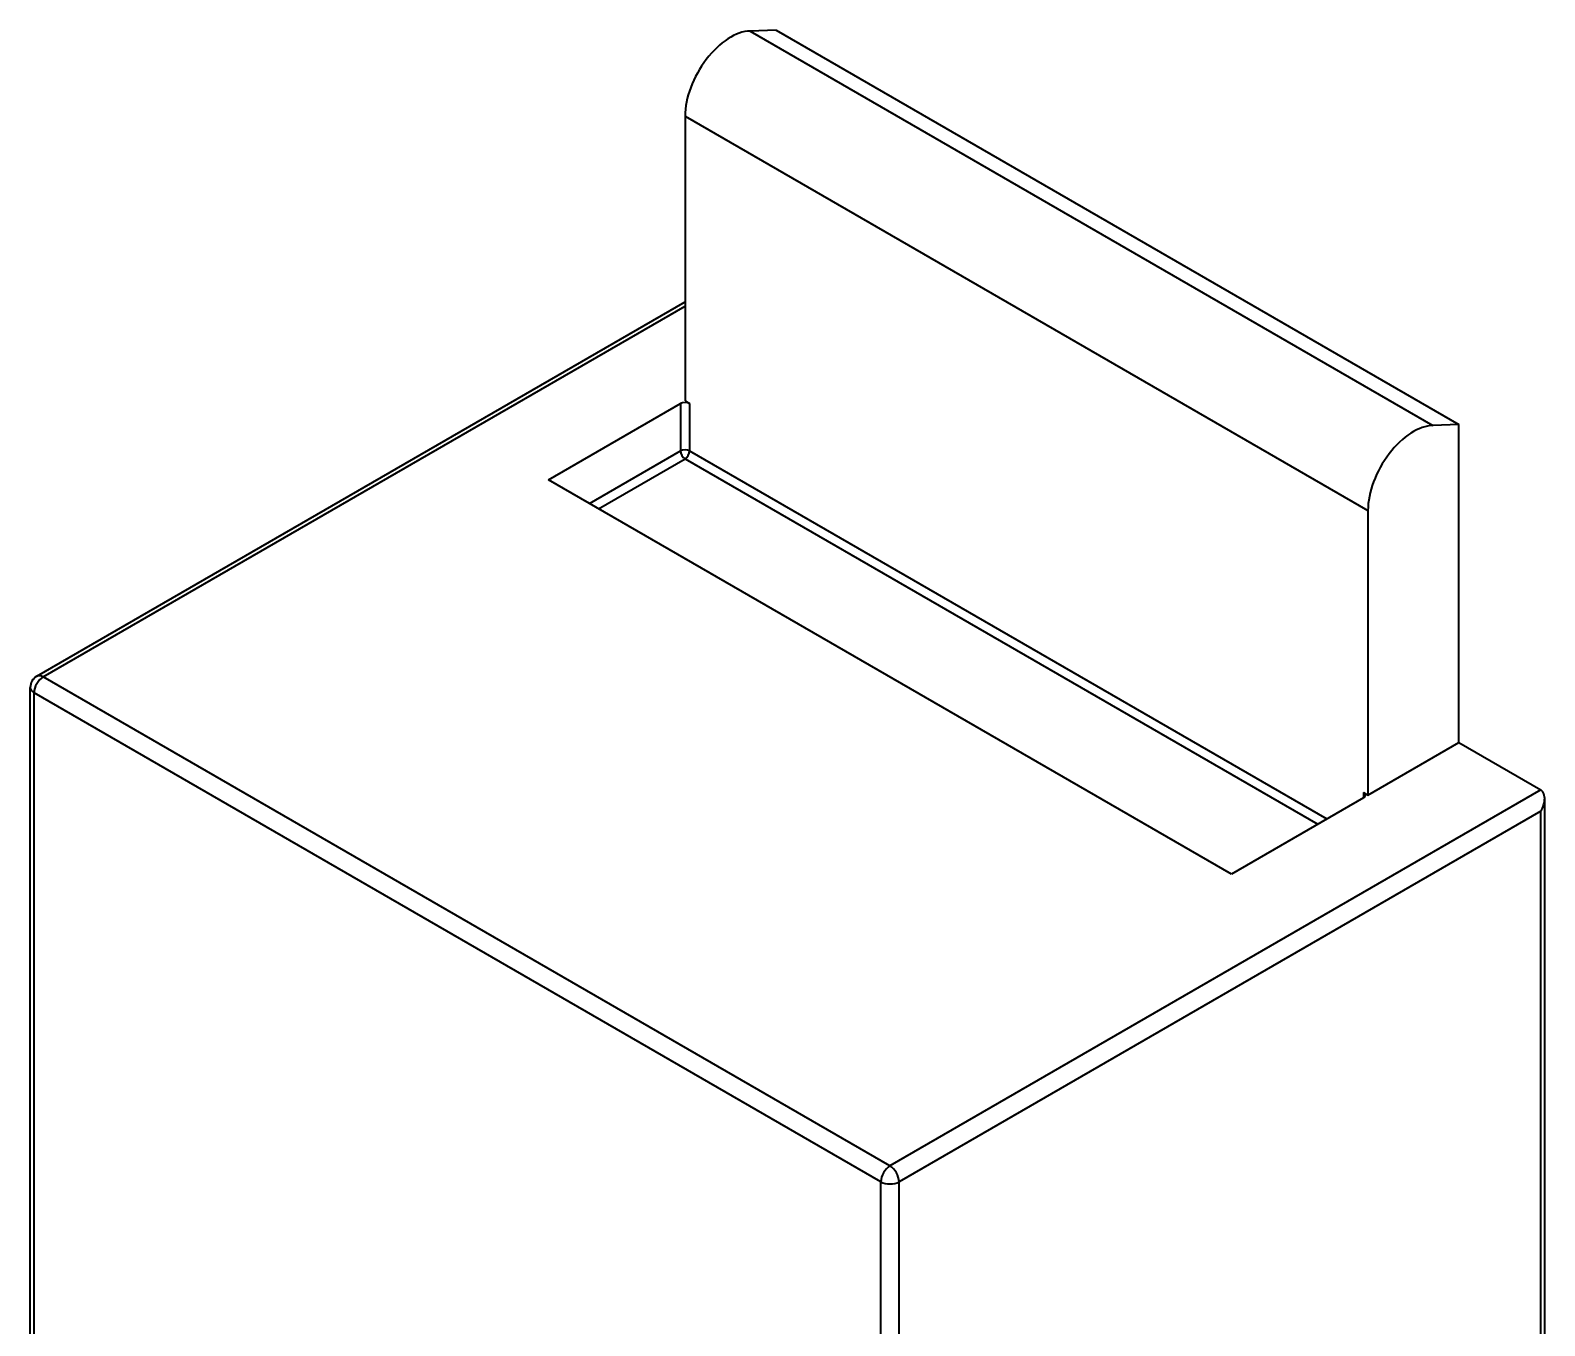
# Model space of a CAD drawing. Header units: millimetres. Extents: x -105 to 105, y -148 to 148.
# Drawn here: x 52.28 to 75.8, y -9.68 to 10.43 of the extents above; entities that cross this region are included whole.
import ezdxf

# ---------------------------------------------------------------- set-up
doc = ezdxf.new("R2010")
doc.units = ezdxf.units.MM
doc.layers.add('粗实线层', color=7, linetype='Continuous', lineweight=35)

msp = doc.modelspace()

# ---------------------------------------------------------------- linework, layer by layer
at = {"layer": '粗实线层', "color": 7, "lineweight": 35, "ltscale": 0.37}
for p, q in [((63.865, 10.432), (63.462, 10.421)), ((63.462, 10.421), (74.068, 4.297)), ((63.865, 10.432), (74.472, 4.308)), ((62.451, 9.1), (62.451, 4.677)), ((62.451, 9.1), (73.057, 2.976)), ((52.381, 0.4), (62.451, 6.214)), ((52.481, 0.39), (62.451, 6.146)), ((60.329, 3.452), (62.38, 4.636)), ((62.38, 4.636), (62.38, 3.901)), ((62.451, 4.677), (62.522, 4.636)), ((62.522, 4.636), (62.522, 3.901)), ((74.472, 4.308), (74.068, 4.297)), ((74.472, -0.63), (74.472, 4.308)), ((60.966, 3.085), (62.38, 3.901)), ((61.107, 3.003), (62.451, 3.779)), ((62.451, 3.779), (72.28, -1.896)), ((62.522, 3.901), (72.421, -1.814)), ((70.936, -2.672), (60.329, 3.452)), ((73.057, 2.976), (73.057, -1.447)), ((65.633, -7.203), (52.481, 0.39)), ((52.281, -12.674), (52.281, 0.227)), ((65.491, -7.448), (52.339, 0.145)), ((52.339, -12.755), (52.339, 0.145)), ((73.057, -1.447), (74.472, -0.63)), ((74.472, -0.63), (75.744, -1.365)), ((75.744, -1.365), (65.633, -7.203)), ((72.987, -1.406), (72.987, -1.488)), ((72.987, -1.406), (73.057, -1.447)), ((72.987, -1.488), (70.936, -2.672)), ((75.803, -13.588), (75.803, -1.495)), ((75.744, -1.692), (65.774, -7.448)), ((75.744, -13.809), (75.744, -1.692)), ((65.491, -20.349), (65.491, -7.448)), ((65.774, -20.349), (65.774, -7.448))]:
    msp.add_line(p, q, dxfattribs=at)
msp.add_lwpolyline([(75.803, -1.495), (75.791, -1.424), (75.775, -1.393), (75.744, -1.365)], dxfattribs=at)
for centre, radius, start, end in [((52.482, 0.226), 0.202, 120.3357, 179.7816), ((75.393, -1.478), 0.411, 328.7207, 357.7153)]:
    msp.add_arc(centre, radius, start, end, dxfattribs=at)
for centre, major_axis, start_param, end_param in [((63.158, 9.508), (-0.5, -0.866), 3.483105, 5.497787), ((62.451, 4.595), (0.1, 0), 0.785398, 2.356194), ((73.765, 3.384), (-0.5, -0.866), 3.483105, 5.497787), ((62.451, 3.86), (-0.1, 0), 3.926991, 5.497787), ((62.451, 3.86), (-0.05, 0.0866), 0.785398, 2.356194), ((62.451, 3.86), (-0.05, -0.0866), 0.785398, 2.356194), ((52.481, 0.227), (0.1, 0.173), 0.785398, 2.356194), ((52.481, 0.227), (0.1, -0.173), 2.356194, 3.141593), ((52.481, 0.227), (0.2, 0), 3.141593, 3.926991), ((72.916, -1.447), (0.1, 0), 0, 0.785398), ((72.916, -1.447), (0.1, 0), 5.497787, 6.283185), ((65.633, -7.367), (0.1, 0.173), 0.785398, 2.356194), ((65.633, -7.367), (-0.1, 0.173), 3.926991, 5.497787), ((65.633, -7.367), (0.2, 0), 3.926991, 5.497787)]:
    msp.add_ellipse(centre, major_axis=major_axis, ratio=0.57735, start_param=start_param, end_param=end_param, dxfattribs=at)

doc.saveas('drawing.dxf')
